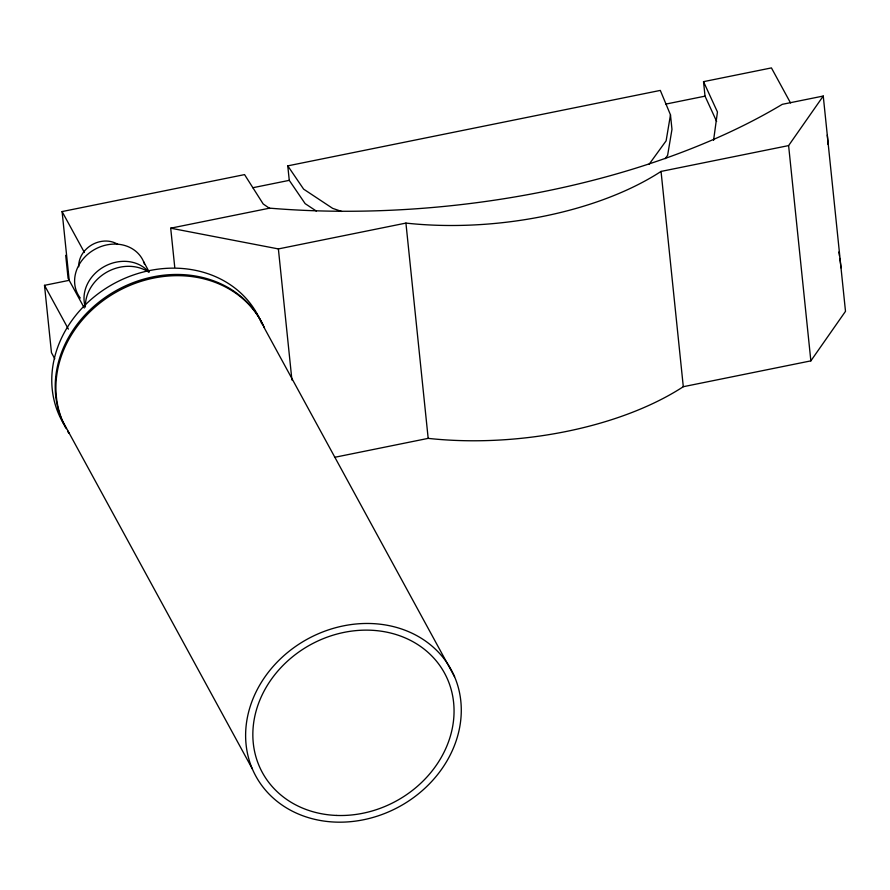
<?xml version="1.0" encoding="UTF-8"?>
<svg xmlns="http://www.w3.org/2000/svg" width="890" height="890" viewBox="0 0 890 890"><rect width="100%" height="100%" fill="white"/><g stroke="black" fill="none" stroke-linecap="round" stroke-linejoin="round"><path stroke-width="1.33" d="M713.569 140.364L717.451 111.984L703.523 81.658L771.43 67.907L790.543 102.951M316.295 211.03L305.136 203.632L289.272 180.347L287.77 165.863L660.313 90.413L670.481 114.855L666.12 140.831L649.188 164.172M334.551 457.338L428.179 438.37A227.951 109.815 -5.9 0 0 683.298 386.705L810.857 360.873L788.607 145.593L823.25 96.042L782.288 104.33A490.857 236.473 -5.9 0 1 269.648 208.149L170.702 228.185L174.74 267.211M810.857 360.873L845.5 311.322L823.25 96.042M665.197 158.665L667.622 155.327L671.972 129.35L670.481 114.855M54.78 358.781L51.464 352.685L44.5 285.334L69.198 280.328L62.089 211.564L244.55 174.607L263.195 203.977L269.737 208.483M252.805 187.734L289.272 180.347M665.865 104.086L705.025 96.153L716.628 121.418M170.702 228.185L278.381 248.922L405.929 223.09A227.951 109.815 -5.9 0 0 661.048 171.425L788.607 145.593M341.671 211.464L332.649 208.36L303.635 189.147L287.77 165.863M454.556 676.723A111.217 95.541 -28.6 0 0 270.449 669.636A111.217 95.541 -28.6 0 0 335.341 822.093A111.217 95.541 -28.6 0 0 454.556 676.723L264.842 328.922A111.217 95.541 -28.6 0 0 122.631 288.727A111.217 95.541 -28.6 0 0 65.604 427.367M143.59 261.671L149.242 272.017M62.089 211.564L84.428 252.515M84.305 308.029L68.085 278.292L65.704 255.33M44.5 285.334L68.385 329.122M62.623 421.115L252.337 768.915M703.523 81.658L705.025 96.153M661.048 171.425L683.298 386.705M405.929 223.09L428.179 438.37M278.381 248.922L291.92 380.019M827.288 135.058A49.885 8.644 78.6 0 1 827.989 144.347M838.803 252.037A49.885 8.644 78.6 0 1 839.426 255.819M839.804 258.311A49.885 8.644 78.6 0 1 841.006 267.834M63.524 423.573A111.283 95.597 -28.6 0 1 117.714 281.618A111.283 95.597 -28.6 0 1 261.805 323.849M69.209 433.441A111.283 95.597 -28.6 0 1 67.696 431.094M66.272 428.691A111.283 95.597 -28.6 0 1 120.528 288.26A111.283 95.597 -28.6 0 1 264.274 327.754M69.131 433.386A111.217 95.541 -28.6 0 1 67.651 431.016M85.384 306.75A39.527 33.953 -28.6 0 1 107.078 272.006A39.527 33.953 -28.6 0 1 148.152 271.784M85.273 306.772A36.724 31.55 -28.6 0 1 104.375 266.511A36.724 31.55 -28.6 0 1 148.663 271.917M80.289 298.05A36.724 31.55 -28.6 0 1 95.675 248.889A36.724 31.55 -28.6 0 1 144.547 264.252M78.754 266.8A24.698 21.215 -28.6 0 1 92.059 244.728A24.698 21.215 -28.6 0 1 117.97 244.461M336.553 815.44A103.763 89.134 -28.6 0 0 447.781 679.815A103.763 89.134 -28.6 0 0 276.011 673.207A103.763 89.134 -28.6 0 0 336.553 815.44"/></g></svg>
